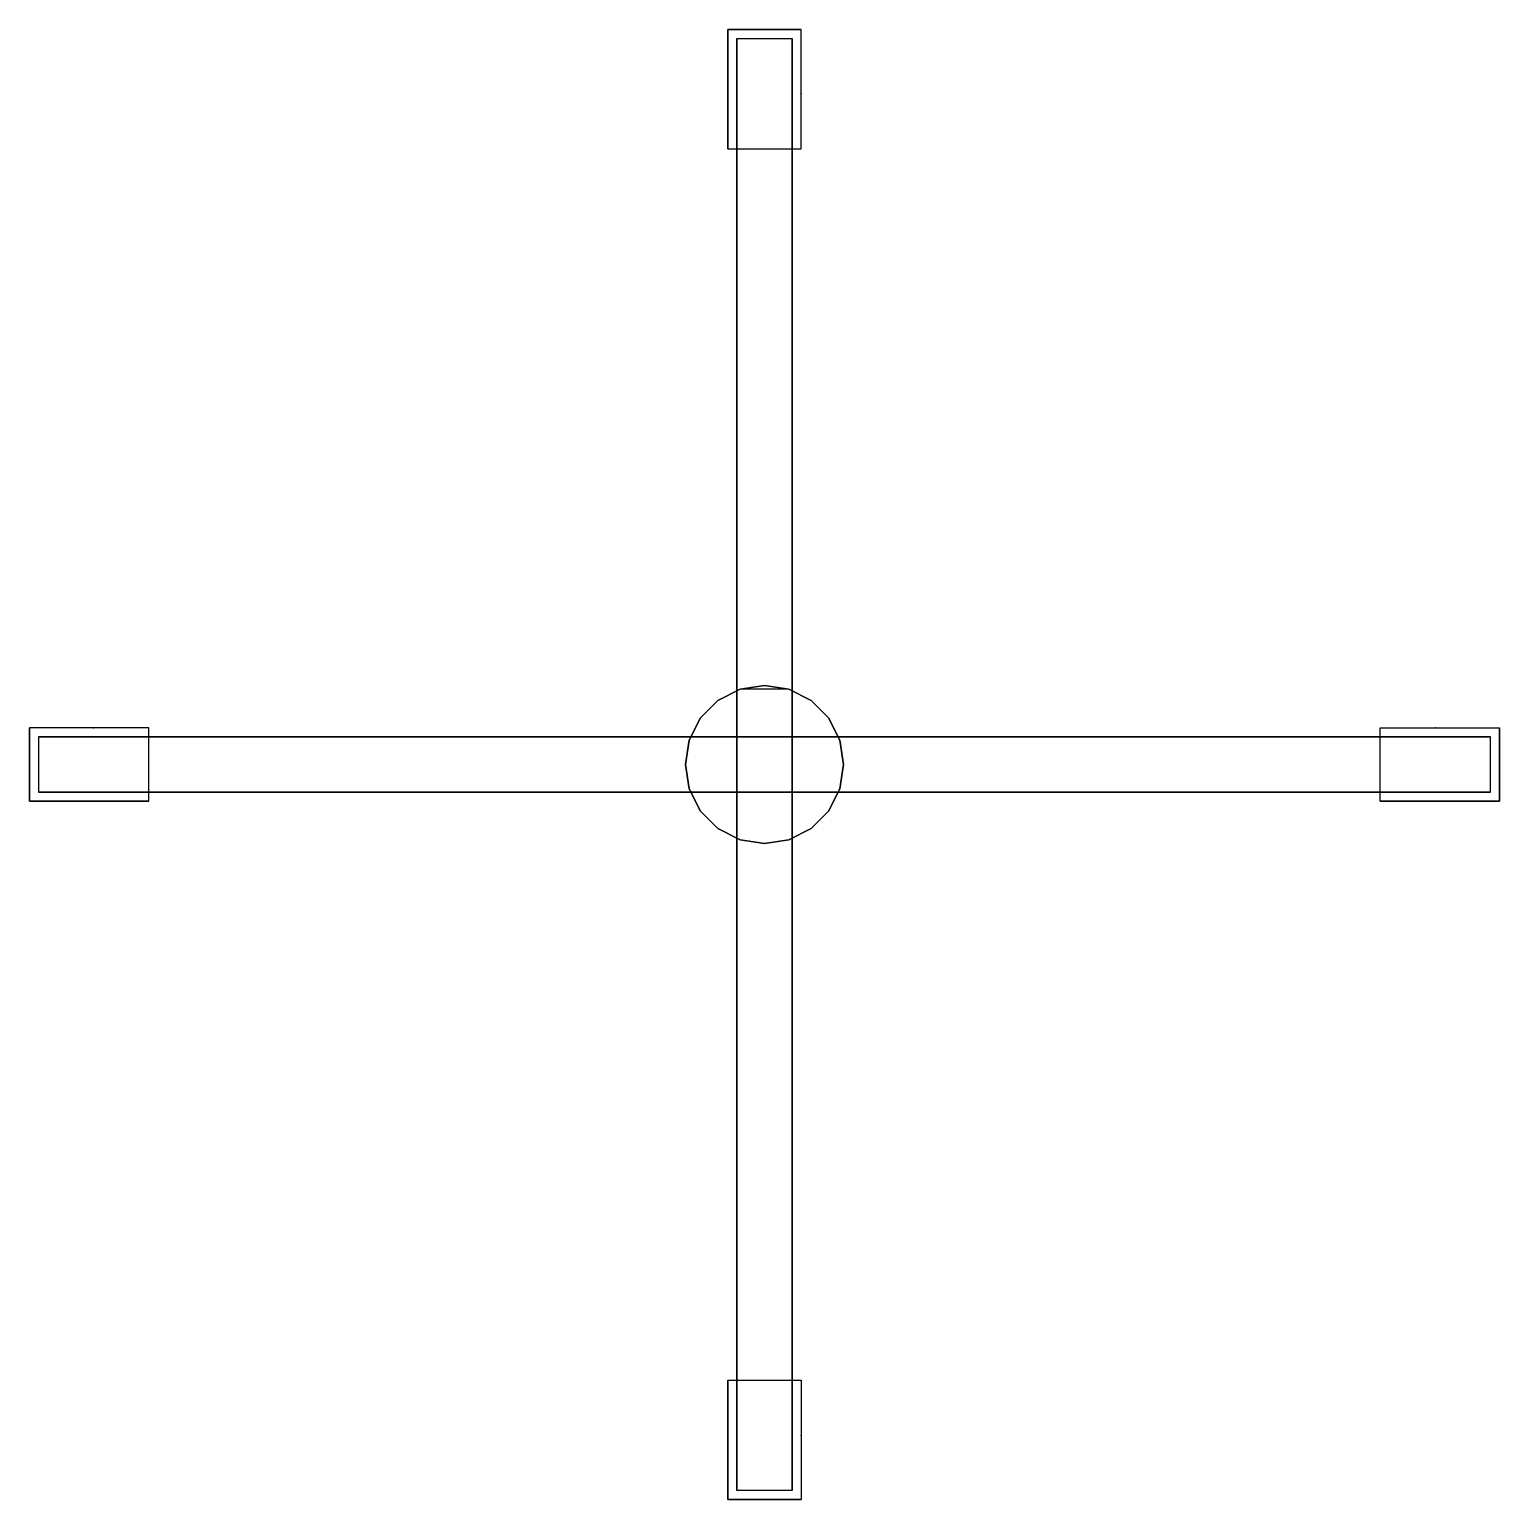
# Model space of a CAD drawing. Extents: x -400 to 400, y -400 to 400.
import ezdxf

# ---------------------------------------------------------------- set-up
doc = ezdxf.new("R2010")
doc.units = 0
doc.header["$MEASUREMENT"] = 0
doc.layers.add('ESTRUTURA', color=253, linetype='CONTINUOUS')

msp = doc.modelspace()

# ---------------------------------------------------------------- linework, layer by layer
at = {"layer": 'ESTRUTURA'}
for points in [[(-20, 400), (20, 400), (20, 400, 55), (-20, 400, 55)], [(-20, 335, 55), (20, 335, 55), (20, 400, 55), (-20, 400, 55)], [(-15, 395, 50), (15, 395, 50), (15, -395, 50), (-15, -395, 50)], [(-15, 395), (15, 395), (15, -395), (-15, -395)], [(-15, 395), (-15, 395, 50), (-15, -395, 50), (-15, -395)], [(15, 395), (15, 395, 50), (15, -395, 50), (15, -395)], [(-13.31, 40.95, 50.55), (-13.31, 40.95, 720), (-25.31, 34.84, 720), (-25.31, 34.84, 50.55)], [(-13.31, 40.95, 720), (0, 43.06, 720), (13.31, 40.95, 720), (-13.31, 40.95, 720)], [(0, 43.06, 50.55), (0, 43.06, 720), (-13.31, 40.95, 720), (-13.31, 40.95, 50.55)], [(13.31, 40.95, 50.55), (13.31, 40.95, 720), (0, 43.06, 720), (0, 43.06, 50.55)], [(25.31, 34.84, 50.55), (25.31, 34.84, 720), (13.31, 40.95, 720), (13.31, 40.95, 50.55)], [(-25.31, 34.84, 50.55), (-25.31, 34.84, 720), (-34.84, 25.31, 720), (-34.84, 25.31, 50.55)], [(34.84, 25.31, 50.55), (34.84, 25.31, 720), (25.31, 34.84, 720), (25.31, 34.84, 50.55)], [(-34.84, 25.31, 50.55), (-34.84, 25.31, 720), (-40.95, 13.31, 720), (-40.95, 13.31, 50.55)], [(40.95, 13.31, 50.55), (40.95, 13.31, 720), (34.84, 25.31, 720), (34.84, 25.31, 50.55)], [(-400, -20), (-400, 20), (-400, 20, 55), (-400, -20, 55)], [(-335, -20, 55), (-335, 20, 55), (-400, 20, 55), (-400, -20, 55)], [(335, -20, 55), (335, 20, 55), (400, 20, 55), (400, -20, 55)], [(400, -20), (400, 20), (400, 20, 55), (400, -20, 55)], [(395, -15, 50), (395, 15, 50), (-395, 15, 50), (-395, -15, 50)], [(395, -15), (395, 15), (-395, 15), (-395, -15)], [(395, 15), (395, 15, 50), (-395, 15, 50), (-395, 15)], [(-40.95, 13.31, 50.55), (-40.95, 13.31, 720), (-43.06, 0, 720), (-43.06, 0, 50.55)], [(43.06, 0, 50.55), (43.06, 0, 720), (40.95, 13.31, 720), (40.95, 13.31, 50.55)], [(-43.06, 0, 50.55), (-43.06, 0, 720), (-40.95, -13.31, 720), (-40.95, -13.31, 50.55)], [(40.95, -13.31, 50.55), (40.95, -13.31, 720), (43.06, 0, 720), (43.06, 0, 50.55)], [(395, -15), (395, -15, 50), (-395, -15, 50), (-395, -15)], [(-40.95, -13.31, 50.55), (-40.95, -13.31, 720), (-34.84, -25.31, 720), (-34.84, -25.31, 50.55)], [(34.84, -25.31, 50.55), (34.84, -25.31, 720), (40.95, -13.31, 720), (40.95, -13.31, 50.55)], [(-34.84, -25.31, 50.55), (-34.84, -25.31, 720), (-25.31, -34.84, 720), (-25.31, -34.84, 50.55)], [(25.31, -34.84, 50.55), (25.31, -34.84, 720), (34.84, -25.31, 720), (34.84, -25.31, 50.55)], [(-25.31, -34.84, 50.55), (-25.31, -34.84, 720), (-13.31, -40.95, 720), (-13.31, -40.95, 50.55)], [(13.31, -40.95, 50.55), (13.31, -40.95, 720), (25.31, -34.84, 720), (25.31, -34.84, 50.55)], [(-13.31, -40.95, 50.55), (-13.31, -40.95, 720), (0, -43.06, 720), (0, -43.06, 50.55)], [(0, -43.06, 50.55), (0, -43.06, 720), (13.31, -40.95, 720), (13.31, -40.95, 50.55)], [(-20, -335, 55), (20, -335, 55), (20, -400, 55), (-20, -400, 55)], [(-20, -400), (20, -400), (20, -400, 55), (-20, -400, 55)]]:
    msp.add_3dface(points, dxfattribs=at)
for points, invisible_edges in [([(-20, 335, 45), (-20, 335, 55), (-20, 400, 55), (-20, 400, 45)], 8), ([(-20, 335, 45), (-20, 354.02, 37.48), (-20, 400, 30), (-20, 400, 45)], 10), ([(-20, 365.37, 20.45), (-20, 365), (-20, 400), (-20, 400, 15)], 8), ([(-20, 354.02, 37.48), (-20, 365.37, 20.45), (-20, 400, 15), (-20, 400, 30)], 10), ([(20, 335, 45), (20, 335, 55), (20, 400, 55), (20, 400, 45)], 8), ([(20, 335, 45), (20, 354.02, 37.48), (20, 400, 30), (20, 400, 45)], 10), ([(20, 365.37, 20.45), (20, 365), (20, 400), (20, 400, 15)], 8), ([(20, 354.02, 37.48), (20, 365.37, 20.45), (20, 400, 15), (20, 400, 30)], 10), ([(-25.31, 34.84, 720), (25.31, 34.84, 720), (13.31, 40.95, 720), (-13.31, 40.95, 720)], 5), ([(34.84, 25.31, 720), (-34.84, 25.31, 720), (-25.31, 34.84, 720), (25.31, 34.84, 720)], 5), ([(-40.95, 13.31, 720), (40.95, 13.31, 720), (34.84, 25.31, 720), (-34.84, 25.31, 720)], 5), ([(-365.37, 20, 20.45), (-365, 20), (-400, 20), (-400, 20, 15)], 8), ([(-354.02, 20, 37.48), (-365.37, 20, 20.45), (-400, 20, 15), (-400, 20, 30)], 10), ([(-335, 20, 45), (-354.02, 20, 37.48), (-400, 20, 30), (-400, 20, 45)], 10), ([(-335, 20, 45), (-335, 20, 55), (-400, 20, 55), (-400, 20, 45)], 8), ([(335, 20, 45), (354.02, 20, 37.48), (400, 20, 30), (400, 20, 45)], 10), ([(335, 20, 45), (335, 20, 55), (400, 20, 55), (400, 20, 45)], 8), ([(354.02, 20, 37.48), (365.37, 20, 20.45), (400, 20, 15), (400, 20, 30)], 10), ([(365.37, 20, 20.45), (365, 20), (400, 20), (400, 20, 15)], 8), ([(-40.95, 13.31, 720), (40.95, 13.31, 720), (43.06, 0, 720), (-43.06, 0, 720)], 5), ([(43.06, 0, 720), (-43.06, 0, 720), (-40.95, -13.31, 720), (40.95, -13.31, 720)], 5), ([(-40.95, -13.31, 720), (40.95, -13.31, 720), (34.84, -25.31, 720), (-34.84, -25.31, 720)], 5), ([(-365.37, -20, 20.45), (-365, -20), (-400, -20), (-400, -20, 15)], 8), ([(-354.02, -20, 37.48), (-365.37, -20, 20.45), (-400, -20, 15), (-400, -20, 30)], 10), ([(-335, -20, 45), (-354.02, -20, 37.48), (-400, -20, 30), (-400, -20, 45)], 10), ([(-335, -20, 45), (-335, -20, 55), (-400, -20, 55), (-400, -20, 45)], 8), ([(335, -20, 45), (354.02, -20, 37.48), (400, -20, 30), (400, -20, 45)], 10), ([(335, -20, 45), (335, -20, 55), (400, -20, 55), (400, -20, 45)], 8), ([(354.02, -20, 37.48), (365.37, -20, 20.45), (400, -20, 15), (400, -20, 30)], 10), ([(365.37, -20, 20.45), (365, -20), (400, -20), (400, -20, 15)], 8), ([(34.84, -25.31, 720), (-34.84, -25.31, 720), (-25.31, -34.84, 720), (25.31, -34.84, 720)], 5), ([(-25.31, -34.84, 720), (25.31, -34.84, 720), (13.31, -40.95, 720), (-13.31, -40.95, 720)], 5), ([(13.31, -40.95, 720), (-13.31, -40.95, 720), (0, -43.06, 720), (13.31, -40.95, 720)], 1), ([(-20, -335, 45), (-20, -354.02, 37.48), (-20, -400, 30), (-20, -400, 45)], 10), ([(-20, -335, 45), (-20, -335, 55), (-20, -400, 55), (-20, -400, 45)], 8), ([(20, -335, 45), (20, -354.02, 37.48), (20, -400, 30), (20, -400, 45)], 10), ([(20, -335, 45), (20, -335, 55), (20, -400, 55), (20, -400, 45)], 8), ([(-20, -354.02, 37.48), (-20, -365.37, 20.45), (-20, -400, 15), (-20, -400, 30)], 10), ([(20, -354.02, 37.48), (20, -365.37, 20.45), (20, -400, 15), (20, -400, 30)], 10), ([(-20, -365.37, 20.45), (-20, -365), (-20, -400), (-20, -400, 15)], 8), ([(20, -365.37, 20.45), (20, -365), (20, -400), (20, -400, 15)], 8)]:
    msp.add_3dface(points, dxfattribs=dict(at, invisible_edges=invisible_edges))

doc.saveas('drawing.dxf')
